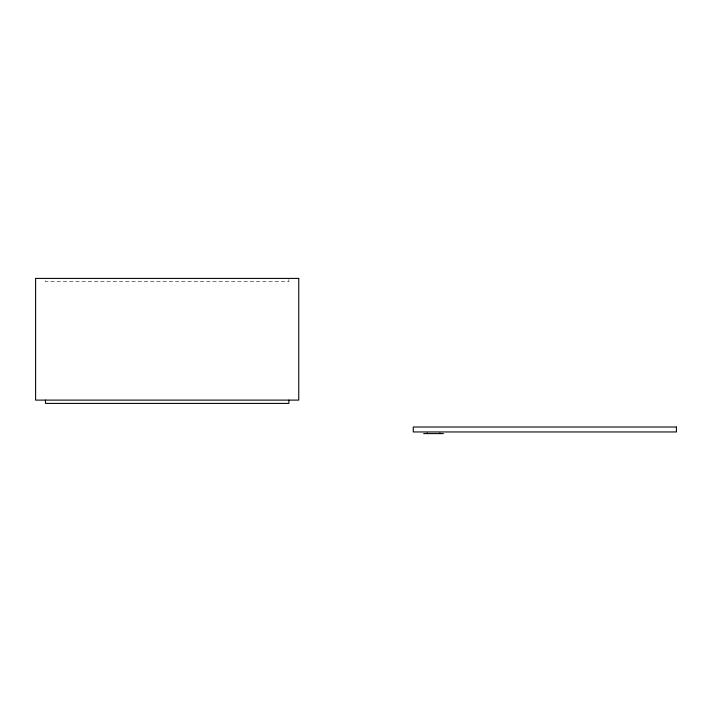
<?xml version="1.0" encoding="UTF-8"?>
<svg xmlns="http://www.w3.org/2000/svg" width="712" height="712" viewBox="0 0 712 712"><rect width="100%" height="100%" fill="white"/><g stroke="black" fill="none" stroke-linecap="round" stroke-linejoin="round"><path stroke-width="0.53" stroke-dasharray="3.56 2.67" d="M288.876 279.505L288.876 281.694L45.47 281.694L45.47 279.505"/><path stroke-width="1.07" d="M423.693 433.599L443.434 433.599M439.891 432.94L439.891 433.599M427.236 432.94L427.236 433.599M288.876 400.108L288.876 403.401L45.47 403.401L45.47 400.108M298.746 278.401L35.6 278.401L35.6 400.108L298.746 400.108L298.746 278.401M676.4 427.013L413.254 427.013L413.254 431.953L676.4 431.953L676.4 427.013"/></g></svg>
